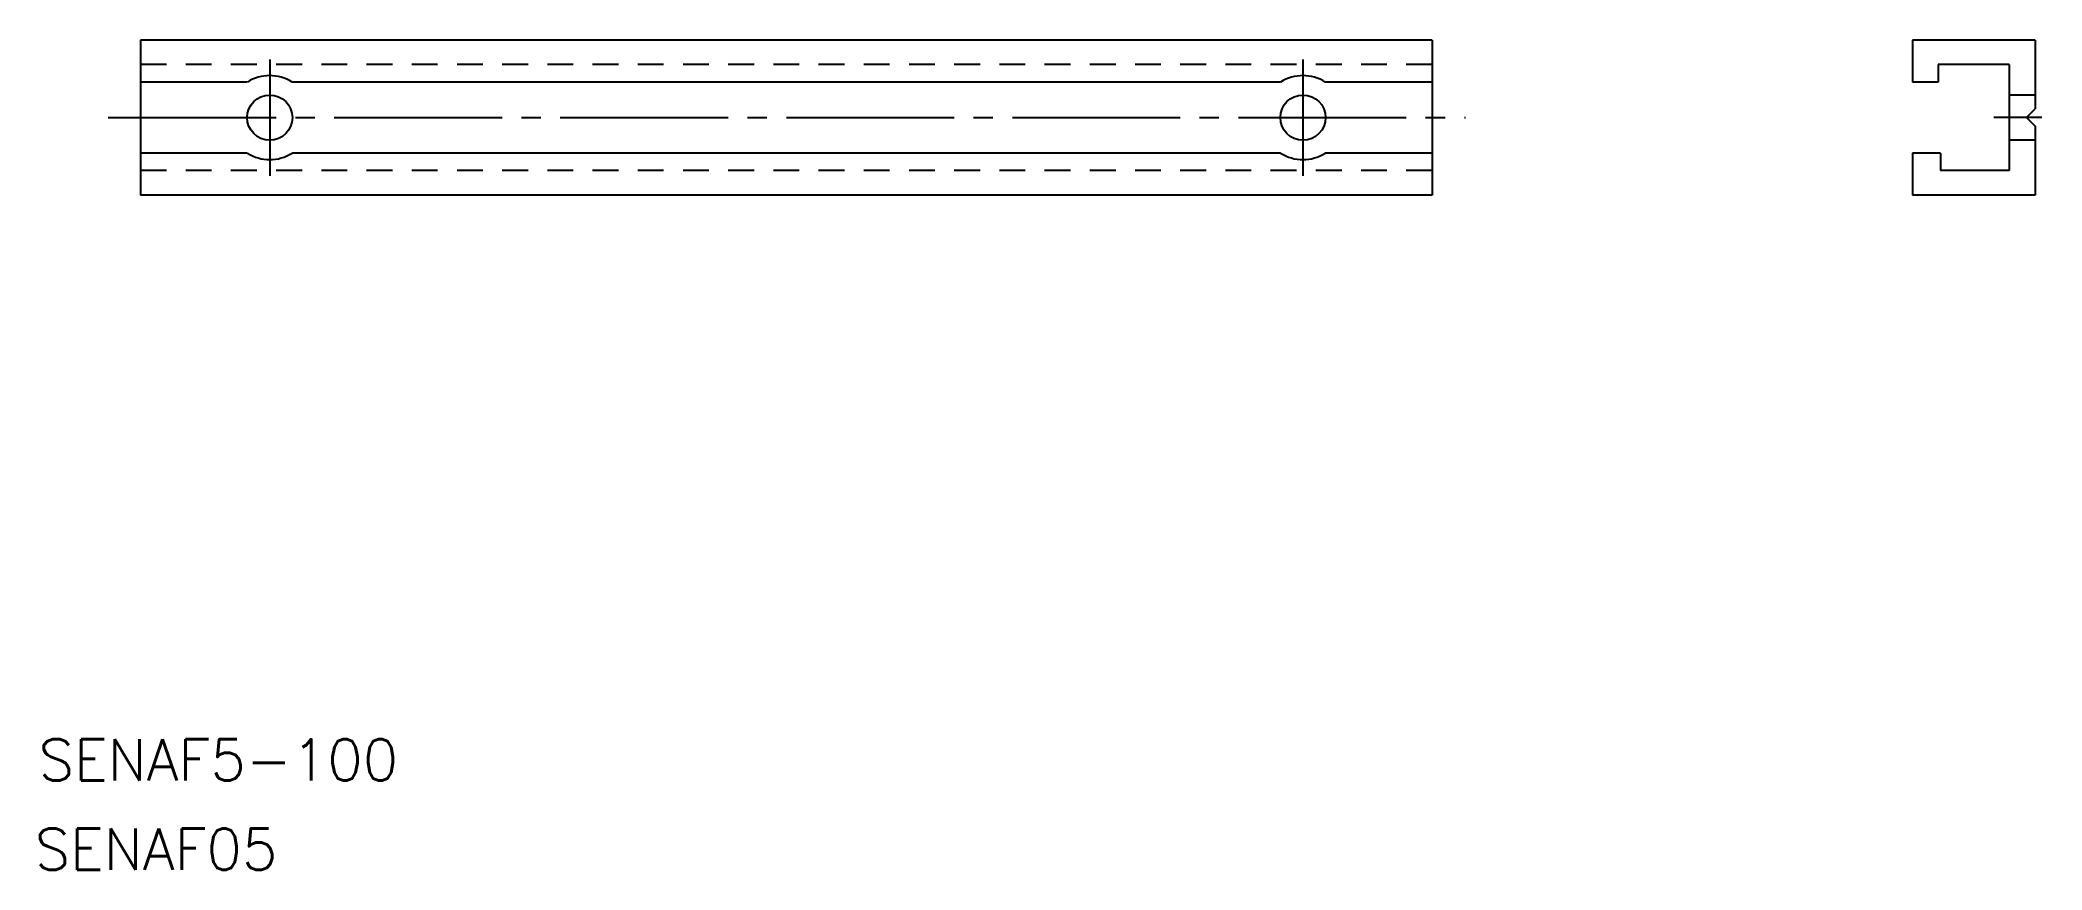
# Model space of a CAD drawing. Extents: x 2 to 157, y 121 to 185.
import ezdxf

# ---------------------------------------------------------------- set-up
doc = ezdxf.new("R2010")
doc.units = 0
doc.linetypes.add('CENTER', pattern=[17.5, 13, -1.5, 1.5, -1.5])
doc.linetypes.add('DASHED', pattern=[3.5, 2, -1.5])
doc.layers.get('0').update_dxf_attribs({"linetype": 'CONTINUOUS'})
doc.layers.add('CENTER', color=1, linetype='CENTER')
doc.styles.get("Standard").update_dxf_attribs({"font": 'txt.shx', "bigfont": '@extfont2.shx'})

msp = doc.modelspace()

# ---------------------------------------------------------------- linework, layer by layer
for p, q in [((9.55, 185.13), (9.55, 173.13)), ((9.55, 181.38), (9.55, 181.38))]:
    msp.add_line(p, q)
at = {"color": 7, "linetype": 'CONTINUOUS'}
for p, q in [((109.55, 185.13), (9.55, 185.13)), ((109.55, 185.13), (109.55, 173.13)), ((156.24, 185.13), (146.74, 185.13)), ((146.74, 185.13), (146.74, 181.88)), ((156.24, 185.13), (156.24, 179.8)), ((154.24, 183.23), (148.74, 183.23)), ((148.74, 183.23), (148.74, 181.88)), ((154.24, 183.23), (154.24, 175.03)), ((17.81, 181.88), (9.55, 181.88)), ((97.81, 181.88), (21.28, 181.88)), ((109.55, 181.88), (101.28, 181.88)), ((148.74, 181.88), (146.74, 181.88)), ((9.55, 179.13), (9.55, 179.13)), ((155.57, 179.13), (156.24, 179.8)), ((155.57, 179.13), (156.24, 178.47)), ((156.24, 178.47), (156.24, 173.13)), ((17.81, 176.38), (9.55, 176.38)), ((97.81, 176.38), (21.28, 176.38)), ((109.55, 176.38), (101.28, 176.38)), ((146.74, 176.38), (146.74, 173.13)), ((148.92, 176.38), (146.74, 176.38)), ((148.92, 176.38), (148.92, 175.03)), ((154.24, 175.03), (148.92, 175.03)), ((109.55, 173.13), (9.55, 173.13)), ((156.24, 173.13), (146.74, 173.13))]:
    msp.add_line(p, q, dxfattribs=at)
at = {"color": 3, "linetype": 'DASHED'}
for p, q in [((109.55, 183.23), (9.55, 183.23)), ((156.24, 180.88), (154.24, 180.88)), ((156.24, 177.38), (154.24, 177.38)), ((109.55, 175.03), (9.55, 175.03))]:
    msp.add_line(p, q, dxfattribs=at)
at = {"color": 7, "linetype": 'CONTINUOUS'}
for centre in [(19.55, 179.13), (99.55, 179.13)]:
    msp.add_circle(centre, 1.75, dxfattribs=at)
for centre, start, end in [((19.55, 179.13), 57.7958, 122.2042), ((99.55, 179.13), 57.7958, 122.2042), ((19.55, 179.13), 237.7958, 302.2042), ((99.55, 179.13), 237.7958, 302.2042)]:
    msp.add_arc(centre, 3.25, start, end, dxfattribs=at)
at = {"layer": 'CENTER', "color": 1, "linetype": 'CENTER'}
for p, q in [((19.55, 183.63), (19.55, 174.63)), ((99.55, 183.63), (99.55, 174.63)), ((7.05, 179.13), (112.13, 179.13)), ((156.77, 179.13), (153.05, 179.13))]:
    msp.add_line(p, q, dxfattribs=at)

# ---------------------------------------------------------------- texts
for s, p in [('SENAF5-100', (1.65, 127.82)), ('SENAF05', (1.35, 120.9))]:
    msp.add_text(s, height=3.2).set_placement(p)

doc.saveas('drawing.dxf')
